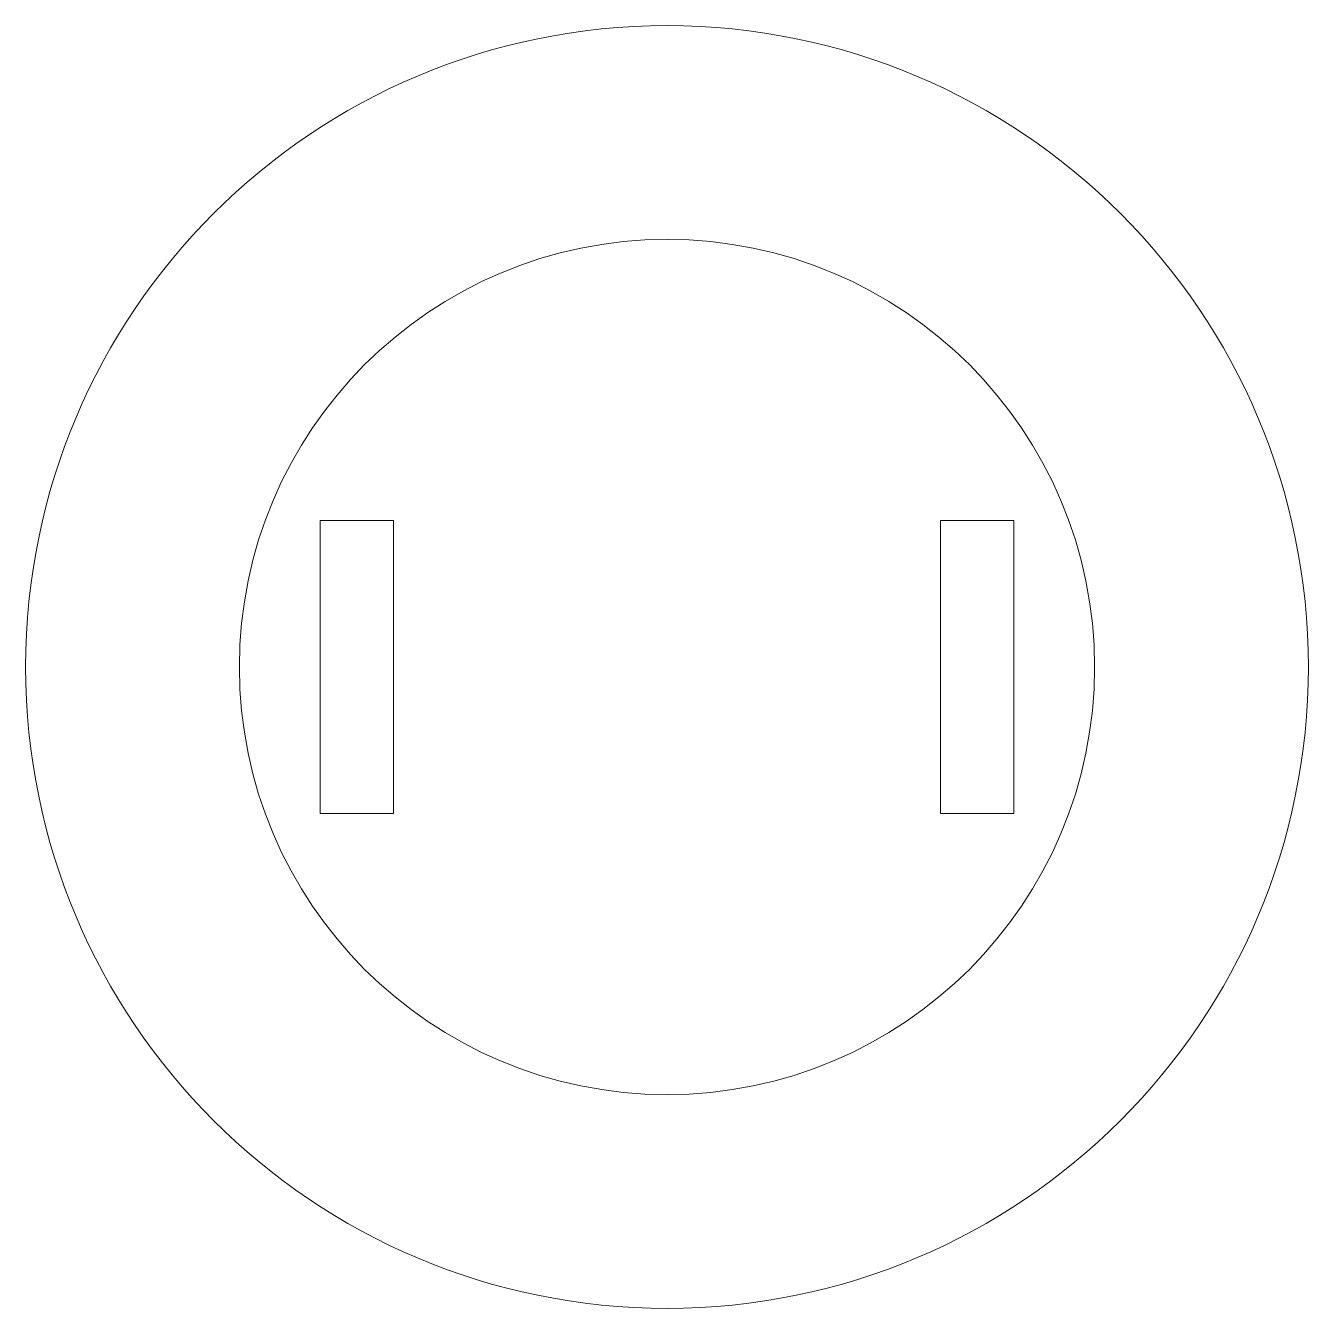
# Model space of a CAD drawing. Header units: centimetres. Extents: x -11.03 to -9.97, y -15.38 to -14.32.
import ezdxf

# ---------------------------------------------------------------- set-up
doc = ezdxf.new("R2010")
doc.units = ezdxf.units.CM
doc.header["$MEASUREMENT"] = 0
doc.layers.add('Layer 1', color=7, linetype='Continuous')

msp = doc.modelspace()

# ---------------------------------------------------------------- linework, layer by layer
at = {"layer": 'Layer 1', "lineweight": 20}
for points in [[(-10.784, -14.97001), (-10.724, -14.97001), (-10.724, -14.73001), (-10.784, -14.73001), (-10.784, -14.97001)], [(-10.276, -14.97002), (-10.216, -14.97002), (-10.216, -14.73002), (-10.276, -14.73002), (-10.276, -14.97002)]]:
    msp.add_lwpolyline(points, close=True, dxfattribs=at)
at = {"layer": 'Layer 1', "color": 250, "lineweight": 20}
for major_axis in [(0, 0.525), (0, 0.35)]:
    msp.add_ellipse((-10.5, -14.85), major_axis=major_axis, ratio=1, dxfattribs=at)

doc.saveas('drawing.dxf')
